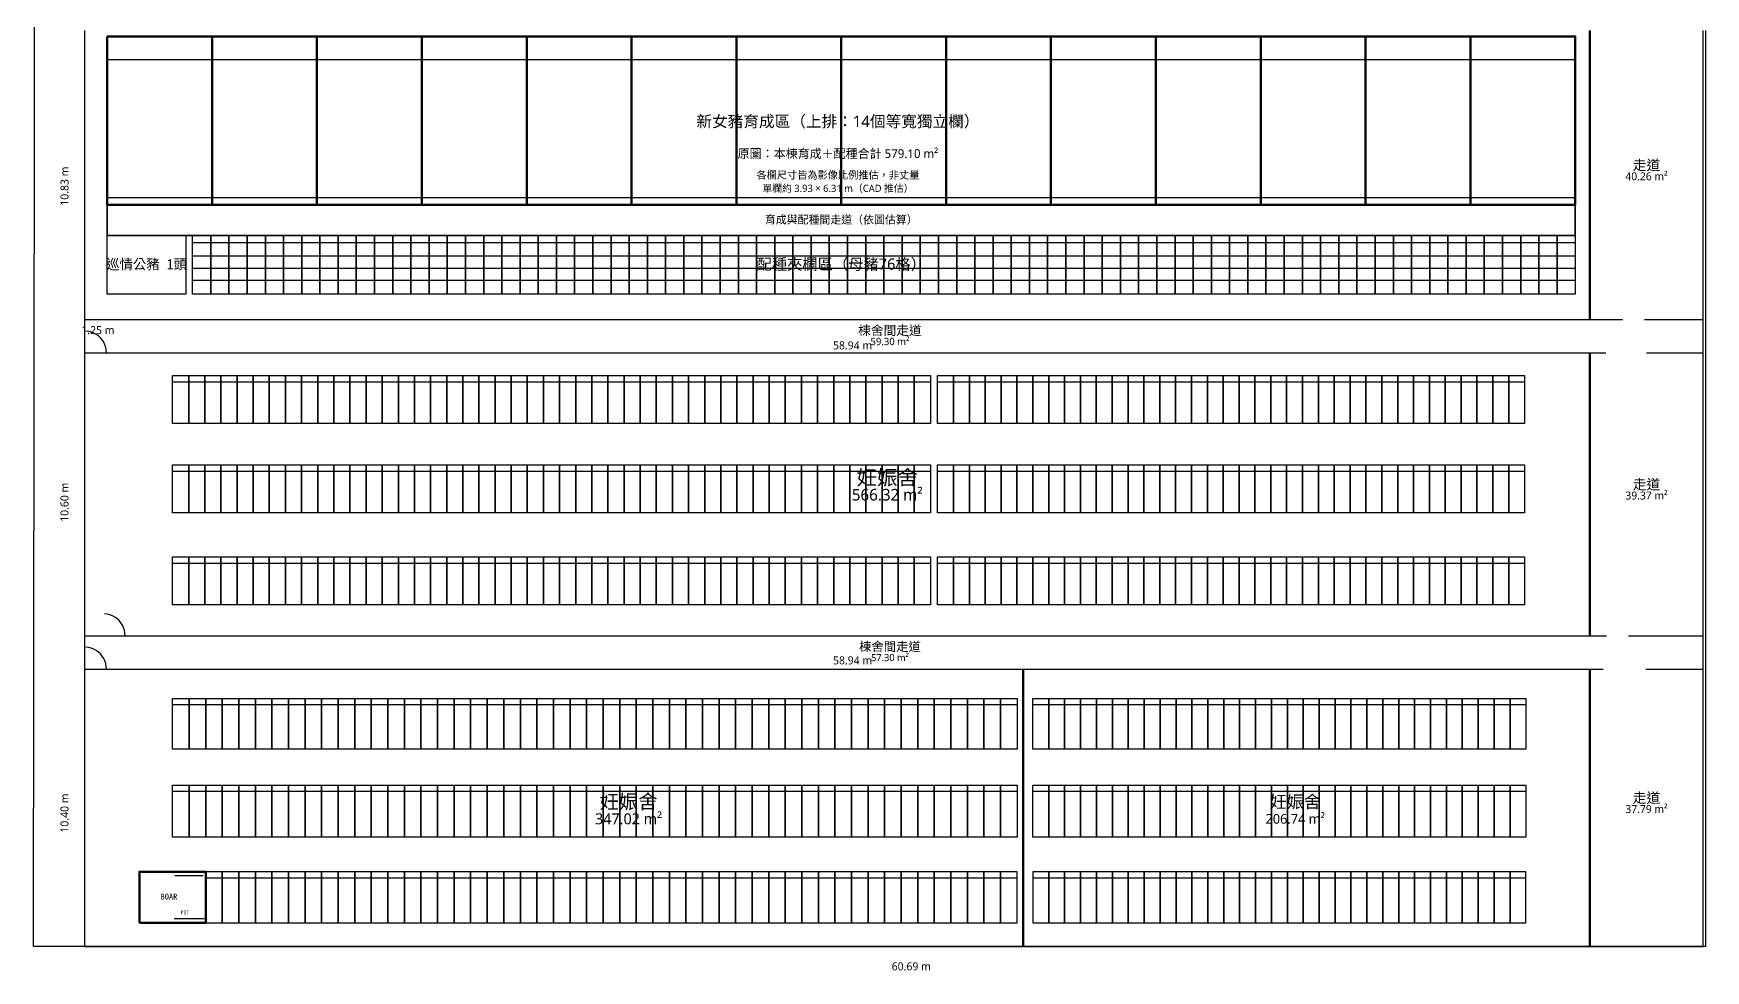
# Model space of a CAD drawing. Header units: metres. Extents: x -1.9 to 62.6, y -0.9 to 72.7.
# Drawn here: x -1.9 to 60.8, y -0.9 to 34.2 of the extents above; entities that cross this region are included whole.
import ezdxf

# ---------------------------------------------------------------- set-up
doc = ezdxf.new("R2010")
doc.units = ezdxf.units.M
for name, color, linetype, true_color in [('00_基地與外框', 7, 'Continuous', 0xb8c8d5), ('01_牆線_外牆', 7, 'Continuous', 0xffcd80), ('02_牆線_隔間', 7, 'Continuous', 0xd1dae2), ('03_門與開啟弧', 7, 'Continuous', 0x5bd9bd), ('04_走道界線', 7, 'Continuous', 0x6b8a9f), ('07_欄位_後備女豬', 7, 'Continuous', 0xf6c06d), ('08_欄位_配種', 7, 'Continuous', 0x91d5a7), ('09_欄位_妊娠', 7, 'Continuous', 0x89b7f1), ('11_家具_附屬設備', 7, 'Continuous', 0x93a5b5), ('20A_文字_棟舍名稱', 7, 'Continuous', 0xf3f7fa), ('21_文字_原圖面積', 7, 'Continuous', 0x9dd7fe), ('22_文字_原圖尺寸', 7, 'Continuous', 0xffc978), ('23_文字_註解與推定', 7, 'Continuous', 0xf0a6a6), ('26_文字_CAD推估尺寸', 7, 'Continuous', 0xffad78)]:
    doc.layers.add(name, color=color, linetype=linetype, true_color=true_color)
for name, color, linetype in [('08A_配種區左側巡情公豬欄', 30, 'Continuous'), ('20B_文字_區域名稱', 7, 'Continuous'), ('52_配種欄_內部橫條', 8, 'Continuous'), ('53_育成欄_下側橫條', 2, 'Continuous'), ('V108_BOAR_PEN', 2, 'Continuous'), ('V108_CONCRETE_SLAB', 3, 'Continuous'), ('V108_WASTEWATER_PIT', 4, 'Continuous'), ('V52_門扇開啟弧_真圓弧', 4, 'Continuous')]:
    doc.layers.add(name, color=color, linetype=linetype)
doc.styles.add('CHINESE', font='msjh.ttc')

msp = doc.modelspace()

# ---------------------------------------------------------------- linework, layer by layer
at = {"layer": '00_基地與外框'}
msp.add_lwpolyline([(60.786, 34.334), (60.786, 0), (-1.918, 0), (-1.822, 72.685)], dxfattribs=at)
at = {"layer": '01_牆線_外牆'}
for points in [[(0, 34.334), (0, 0)], [(60.693, 0), (60.693, 34.334)], [(0, 23.5), (57.673, 23.5)], [(58.493, 23.5), (60.693, 23.5)], [(0.82, 22.25), (57.05, 22.25)], [(58.573, 22.25), (60.693, 22.25)], [(0, 11.65), (0.7, 11.65)], [(1.52, 11.65), (57.073, 11.65)], [(57.893, 11.65), (60.693, 11.65)], [(0.82, 10.4), (56.95, 10.4)], [(58.543, 10.4), (60.693, 10.4)], [(0, 0), (60.693, 0)]]:
    msp.add_lwpolyline(points, dxfattribs=at)
at = {"layer": '02_牆線_隔間', "lineweight": 53}
for p, q in [((56.45, 23.5), (56.45, 34.334)), ((56.45, 11.65), (56.45, 22.25)), ((56.45, 0), (56.45, 10.4))]:
    msp.add_line(p, q, dxfattribs=at)
at = {"layer": '02_牆線_隔間', "lineweight": 80}
msp.add_line((35.2, 0), (35.2, 10.4), dxfattribs=at)
at = {"layer": '03_門與開啟弧'}
for points in [[(0, 22.25), (0.82, 22.25)], [(0.7, 11.65), (1.52, 11.65)], [(0, 10.4), (0.82, 10.4)]]:
    msp.add_lwpolyline(points, dxfattribs=at)
at = {"layer": '04_走道界線', "lineweight": 35}
msp.add_lwpolyline([(0.85, 27.8), (55.9, 27.8), (55.9, 26.65), (0.85, 26.65)], close=True, dxfattribs=at)
at = {"layer": '07_欄位_後備女豬', "lineweight": 25}
msp.add_line((0.85, 33.244), (55.9, 33.244), dxfattribs=at)
at = {"layer": '07_欄位_後備女豬', "lineweight": 50}
for points in [[(0.85, 34.114), (4.782, 34.114), (4.782, 27.8), (0.85, 27.8)], [(4.782, 34.114), (8.714, 34.114), (8.714, 27.8), (4.782, 27.8)], [(8.714, 34.114), (12.646, 34.114), (12.646, 27.8), (8.714, 27.8)], [(12.646, 34.114), (16.579, 34.114), (16.579, 27.8), (12.646, 27.8)], [(16.579, 34.114), (20.511, 34.114), (20.511, 27.8), (16.579, 27.8)], [(20.511, 34.114), (24.443, 34.114), (24.443, 27.8), (20.511, 27.8)], [(24.443, 34.114), (28.375, 34.114), (28.375, 27.8), (24.443, 27.8)], [(28.375, 34.114), (32.307, 34.114), (32.307, 27.8), (28.375, 27.8)], [(32.307, 34.114), (36.239, 34.114), (36.239, 27.8), (32.307, 27.8)], [(36.239, 34.114), (40.171, 34.114), (40.171, 27.8), (36.239, 27.8)], [(40.171, 34.114), (44.104, 34.114), (44.104, 27.8), (40.171, 27.8)], [(44.104, 34.114), (48.036, 34.114), (48.036, 27.8), (44.104, 27.8)], [(48.036, 34.114), (51.968, 34.114), (51.968, 27.8), (48.036, 27.8)], [(51.968, 34.114), (55.9, 34.114), (55.9, 27.8), (51.968, 27.8)]]:
    msp.add_lwpolyline(points, close=True, dxfattribs=at)
at = {"layer": '08_欄位_配種'}
msp.add_line((4.05, 26.386), (55.9, 26.386), dxfattribs=at)
for points in [[(4.05, 26.65), (4.732, 26.65), (4.732, 24.45), (4.05, 24.45)], [(4.732, 26.65), (5.414, 26.65), (5.414, 24.45), (4.732, 24.45)], [(5.414, 26.65), (6.097, 26.65), (6.097, 24.45), (5.414, 24.45)], [(6.097, 26.65), (6.779, 26.65), (6.779, 24.45), (6.097, 24.45)], [(6.779, 26.65), (7.461, 26.65), (7.461, 24.45), (6.779, 24.45)], [(7.461, 26.65), (8.143, 26.65), (8.143, 24.45), (7.461, 24.45)], [(8.143, 26.65), (8.826, 26.65), (8.826, 24.45), (8.143, 24.45)], [(8.826, 26.65), (9.508, 26.65), (9.508, 24.45), (8.826, 24.45)], [(9.508, 26.65), (10.19, 26.65), (10.19, 24.45), (9.508, 24.45)], [(10.19, 26.65), (10.872, 26.65), (10.872, 24.45), (10.19, 24.45)], [(10.872, 26.65), (11.555, 26.65), (11.555, 24.45), (10.872, 24.45)], [(11.555, 26.65), (12.237, 26.65), (12.237, 24.45), (11.555, 24.45)], [(12.237, 26.65), (12.919, 26.65), (12.919, 24.45), (12.237, 24.45)], [(12.919, 26.65), (13.601, 26.65), (13.601, 24.45), (12.919, 24.45)], [(13.601, 26.65), (14.284, 26.65), (14.284, 24.45), (13.601, 24.45)], [(14.284, 26.65), (14.966, 26.65), (14.966, 24.45), (14.284, 24.45)], [(14.966, 26.65), (15.648, 26.65), (15.648, 24.45), (14.966, 24.45)], [(15.648, 26.65), (16.33, 26.65), (16.33, 24.45), (15.648, 24.45)], [(16.33, 26.65), (17.012, 26.65), (17.012, 24.45), (16.33, 24.45)], [(17.012, 26.65), (17.695, 26.65), (17.695, 24.45), (17.012, 24.45)], [(17.695, 26.65), (18.377, 26.65), (18.377, 24.45), (17.695, 24.45)], [(18.377, 26.65), (19.059, 26.65), (19.059, 24.45), (18.377, 24.45)], [(19.059, 26.65), (19.741, 26.65), (19.741, 24.45), (19.059, 24.45)], [(19.741, 26.65), (20.424, 26.65), (20.424, 24.45), (19.741, 24.45)], [(20.424, 26.65), (21.106, 26.65), (21.106, 24.45), (20.424, 24.45)], [(21.106, 26.65), (21.788, 26.65), (21.788, 24.45), (21.106, 24.45)], [(21.788, 26.65), (22.47, 26.65), (22.47, 24.45), (21.788, 24.45)], [(22.47, 26.65), (23.153, 26.65), (23.153, 24.45), (22.47, 24.45)], [(23.153, 26.65), (23.835, 26.65), (23.835, 24.45), (23.153, 24.45)], [(23.835, 26.65), (24.517, 26.65), (24.517, 24.45), (23.835, 24.45)], [(24.517, 26.65), (25.199, 26.65), (25.199, 24.45), (24.517, 24.45)], [(25.199, 26.65), (25.882, 26.65), (25.882, 24.45), (25.199, 24.45)], [(25.882, 26.65), (26.564, 26.65), (26.564, 24.45), (25.882, 24.45)], [(26.564, 26.65), (27.246, 26.65), (27.246, 24.45), (26.564, 24.45)], [(27.246, 26.65), (27.928, 26.65), (27.928, 24.45), (27.246, 24.45)], [(27.928, 26.65), (28.611, 26.65), (28.611, 24.45), (27.928, 24.45)], [(28.611, 26.65), (29.293, 26.65), (29.293, 24.45), (28.611, 24.45)], [(29.293, 26.65), (29.975, 26.65), (29.975, 24.45), (29.293, 24.45)], [(29.975, 26.65), (30.657, 26.65), (30.657, 24.45), (29.975, 24.45)], [(30.657, 26.65), (31.339, 26.65), (31.339, 24.45), (30.657, 24.45)], [(31.339, 26.65), (32.022, 26.65), (32.022, 24.45), (31.339, 24.45)], [(32.022, 26.65), (32.704, 26.65), (32.704, 24.45), (32.022, 24.45)], [(32.704, 26.65), (33.386, 26.65), (33.386, 24.45), (32.704, 24.45)], [(33.386, 26.65), (34.068, 26.65), (34.068, 24.45), (33.386, 24.45)], [(34.068, 26.65), (34.751, 26.65), (34.751, 24.45), (34.068, 24.45)], [(34.751, 26.65), (35.433, 26.65), (35.433, 24.45), (34.751, 24.45)], [(35.433, 26.65), (36.115, 26.65), (36.115, 24.45), (35.433, 24.45)], [(36.115, 26.65), (36.797, 26.65), (36.797, 24.45), (36.115, 24.45)], [(36.797, 26.65), (37.48, 26.65), (37.48, 24.45), (36.797, 24.45)], [(37.48, 26.65), (38.162, 26.65), (38.162, 24.45), (37.48, 24.45)], [(38.162, 26.65), (38.844, 26.65), (38.844, 24.45), (38.162, 24.45)], [(38.844, 26.65), (39.526, 26.65), (39.526, 24.45), (38.844, 24.45)], [(39.526, 26.65), (40.209, 26.65), (40.209, 24.45), (39.526, 24.45)], [(40.209, 26.65), (40.891, 26.65), (40.891, 24.45), (40.209, 24.45)], [(40.891, 26.65), (41.573, 26.65), (41.573, 24.45), (40.891, 24.45)], [(41.573, 26.65), (42.255, 26.65), (42.255, 24.45), (41.573, 24.45)], [(42.255, 26.65), (42.938, 26.65), (42.938, 24.45), (42.255, 24.45)], [(42.938, 26.65), (43.62, 26.65), (43.62, 24.45), (42.938, 24.45)], [(43.62, 26.65), (44.302, 26.65), (44.302, 24.45), (43.62, 24.45)], [(44.302, 26.65), (44.984, 26.65), (44.984, 24.45), (44.302, 24.45)], [(44.984, 26.65), (45.666, 26.65), (45.666, 24.45), (44.984, 24.45)], [(45.666, 26.65), (46.349, 26.65), (46.349, 24.45), (45.666, 24.45)], [(46.349, 26.65), (47.031, 26.65), (47.031, 24.45), (46.349, 24.45)], [(47.031, 26.65), (47.713, 26.65), (47.713, 24.45), (47.031, 24.45)], [(47.713, 26.65), (48.395, 26.65), (48.395, 24.45), (47.713, 24.45)], [(48.395, 26.65), (49.078, 26.65), (49.078, 24.45), (48.395, 24.45)], [(49.078, 26.65), (49.76, 26.65), (49.76, 24.45), (49.078, 24.45)], [(49.76, 26.65), (50.442, 26.65), (50.442, 24.45), (49.76, 24.45)], [(50.442, 26.65), (51.124, 26.65), (51.124, 24.45), (50.442, 24.45)], [(51.124, 26.65), (51.807, 26.65), (51.807, 24.45), (51.124, 24.45)], [(51.807, 26.65), (52.489, 26.65), (52.489, 24.45), (51.807, 24.45)], [(52.489, 26.65), (53.171, 26.65), (53.171, 24.45), (52.489, 24.45)], [(53.171, 26.65), (53.853, 26.65), (53.853, 24.45), (53.171, 24.45)], [(53.853, 26.65), (54.536, 26.65), (54.536, 24.45), (53.853, 24.45)], [(54.536, 26.65), (55.218, 26.65), (55.218, 24.45), (54.536, 24.45)], [(55.218, 26.65), (55.9, 26.65), (55.9, 24.45), (55.218, 24.45)]]:
    msp.add_lwpolyline(points, close=True, dxfattribs=at)
at = {"layer": '08A_配種區左側巡情公豬欄'}
msp.add_lwpolyline([(0.85, 26.65), (3.8, 26.65), (3.8, 24.45), (0.85, 24.45)], close=True, dxfattribs=at)
at = {"layer": '09_欄位_妊娠'}
for p, q in [((3.3, 21.17), (31.72, 21.17)), ((31.99, 21.17), (54, 21.17)), ((3.3, 17.82), (31.72, 17.82)), ((31.99, 17.82), (54, 17.82)), ((3.3, 14.37), (31.72, 14.37)), ((31.99, 14.37), (54, 14.37)), ((3.3, 9.07), (34.97, 9.07)), ((35.56, 9.07), (54.05, 9.07)), ((3.3, 5.82), (34.97, 5.82)), ((35.56, 5.82), (54.05, 5.82)), ((4.542, 2.57), (34.97, 2.57)), ((35.56, 2.57), (54.05, 2.57))]:
    msp.add_line(p, q, dxfattribs=at)
for points in [[(3.3, 21.4), (3.905, 21.4), (3.905, 19.6), (3.3, 19.6)], [(3.905, 21.4), (4.509, 21.4), (4.509, 19.6), (3.905, 19.6)], [(4.509, 21.4), (5.114, 21.4), (5.114, 19.6), (4.509, 19.6)], [(5.114, 21.4), (5.719, 21.4), (5.719, 19.6), (5.114, 19.6)], [(5.719, 21.4), (6.323, 21.4), (6.323, 19.6), (5.719, 19.6)], [(6.323, 21.4), (6.928, 21.4), (6.928, 19.6), (6.323, 19.6)], [(6.928, 21.4), (7.533, 21.4), (7.533, 19.6), (6.928, 19.6)], [(7.533, 21.4), (8.137, 21.4), (8.137, 19.6), (7.533, 19.6)], [(8.137, 21.4), (8.742, 21.4), (8.742, 19.6), (8.137, 19.6)], [(8.742, 21.4), (9.347, 21.4), (9.347, 19.6), (8.742, 19.6)], [(9.347, 21.4), (9.951, 21.4), (9.951, 19.6), (9.347, 19.6)], [(9.951, 21.4), (10.556, 21.4), (10.556, 19.6), (9.951, 19.6)], [(10.556, 21.4), (11.161, 21.4), (11.161, 19.6), (10.556, 19.6)], [(11.161, 21.4), (11.766, 21.4), (11.766, 19.6), (11.161, 19.6)], [(11.766, 21.4), (12.37, 21.4), (12.37, 19.6), (11.766, 19.6)], [(12.37, 21.4), (12.975, 21.4), (12.975, 19.6), (12.37, 19.6)], [(12.975, 21.4), (13.58, 21.4), (13.58, 19.6), (12.975, 19.6)], [(13.58, 21.4), (14.184, 21.4), (14.184, 19.6), (13.58, 19.6)], [(14.184, 21.4), (14.789, 21.4), (14.789, 19.6), (14.184, 19.6)], [(14.789, 21.4), (15.394, 21.4), (15.394, 19.6), (14.789, 19.6)], [(15.394, 21.4), (15.998, 21.4), (15.998, 19.6), (15.394, 19.6)], [(15.998, 21.4), (16.603, 21.4), (16.603, 19.6), (15.998, 19.6)], [(16.603, 21.4), (17.208, 21.4), (17.208, 19.6), (16.603, 19.6)], [(17.208, 21.4), (17.812, 21.4), (17.812, 19.6), (17.208, 19.6)], [(17.812, 21.4), (18.417, 21.4), (18.417, 19.6), (17.812, 19.6)], [(18.417, 21.4), (19.022, 21.4), (19.022, 19.6), (18.417, 19.6)], [(19.022, 21.4), (19.626, 21.4), (19.626, 19.6), (19.022, 19.6)], [(19.626, 21.4), (20.231, 21.4), (20.231, 19.6), (19.626, 19.6)], [(20.231, 21.4), (20.836, 21.4), (20.836, 19.6), (20.231, 19.6)], [(20.836, 21.4), (21.44, 21.4), (21.44, 19.6), (20.836, 19.6)], [(21.44, 21.4), (22.045, 21.4), (22.045, 19.6), (21.44, 19.6)], [(22.045, 21.4), (22.65, 21.4), (22.65, 19.6), (22.045, 19.6)], [(22.65, 21.4), (23.254, 21.4), (23.254, 19.6), (22.65, 19.6)], [(23.254, 21.4), (23.859, 21.4), (23.859, 19.6), (23.254, 19.6)], [(23.859, 21.4), (24.464, 21.4), (24.464, 19.6), (23.859, 19.6)], [(24.464, 21.4), (25.069, 21.4), (25.069, 19.6), (24.464, 19.6)], [(25.069, 21.4), (25.673, 21.4), (25.673, 19.6), (25.069, 19.6)], [(25.673, 21.4), (26.278, 21.4), (26.278, 19.6), (25.673, 19.6)], [(26.278, 21.4), (26.883, 21.4), (26.883, 19.6), (26.278, 19.6)], [(26.883, 21.4), (27.487, 21.4), (27.487, 19.6), (26.883, 19.6)], [(27.487, 21.4), (28.092, 21.4), (28.092, 19.6), (27.487, 19.6)], [(28.092, 21.4), (28.697, 21.4), (28.697, 19.6), (28.092, 19.6)], [(28.697, 21.4), (29.301, 21.4), (29.301, 19.6), (28.697, 19.6)], [(29.301, 21.4), (29.906, 21.4), (29.906, 19.6), (29.301, 19.6)], [(29.906, 21.4), (30.511, 21.4), (30.511, 19.6), (29.906, 19.6)], [(30.511, 21.4), (31.115, 21.4), (31.115, 19.6), (30.511, 19.6)], [(31.115, 21.4), (31.72, 21.4), (31.72, 19.6), (31.115, 19.6)], [(31.99, 21.4), (32.585, 21.4), (32.585, 19.6), (31.99, 19.6)], [(32.585, 21.4), (33.18, 21.4), (33.18, 19.6), (32.585, 19.6)], [(33.18, 21.4), (33.775, 21.4), (33.775, 19.6), (33.18, 19.6)], [(33.775, 21.4), (34.369, 21.4), (34.369, 19.6), (33.775, 19.6)], [(34.369, 21.4), (34.964, 21.4), (34.964, 19.6), (34.369, 19.6)], [(34.964, 21.4), (35.559, 21.4), (35.559, 19.6), (34.964, 19.6)], [(35.559, 21.4), (36.154, 21.4), (36.154, 19.6), (35.559, 19.6)], [(36.154, 21.4), (36.749, 21.4), (36.749, 19.6), (36.154, 19.6)], [(36.749, 21.4), (37.344, 21.4), (37.344, 19.6), (36.749, 19.6)], [(37.344, 21.4), (37.939, 21.4), (37.939, 19.6), (37.344, 19.6)], [(37.939, 21.4), (38.534, 21.4), (38.534, 19.6), (37.939, 19.6)], [(38.534, 21.4), (39.128, 21.4), (39.128, 19.6), (38.534, 19.6)], [(39.128, 21.4), (39.723, 21.4), (39.723, 19.6), (39.128, 19.6)], [(39.723, 21.4), (40.318, 21.4), (40.318, 19.6), (39.723, 19.6)], [(40.318, 21.4), (40.913, 21.4), (40.913, 19.6), (40.318, 19.6)], [(40.913, 21.4), (41.508, 21.4), (41.508, 19.6), (40.913, 19.6)], [(41.508, 21.4), (42.103, 21.4), (42.103, 19.6), (41.508, 19.6)], [(42.103, 21.4), (42.698, 21.4), (42.698, 19.6), (42.103, 19.6)], [(42.698, 21.4), (43.292, 21.4), (43.292, 19.6), (42.698, 19.6)], [(43.292, 21.4), (43.887, 21.4), (43.887, 19.6), (43.292, 19.6)], [(43.887, 21.4), (44.482, 21.4), (44.482, 19.6), (43.887, 19.6)], [(44.482, 21.4), (45.077, 21.4), (45.077, 19.6), (44.482, 19.6)], [(45.077, 21.4), (45.672, 21.4), (45.672, 19.6), (45.077, 19.6)], [(45.672, 21.4), (46.267, 21.4), (46.267, 19.6), (45.672, 19.6)], [(46.267, 21.4), (46.862, 21.4), (46.862, 19.6), (46.267, 19.6)], [(46.862, 21.4), (47.456, 21.4), (47.456, 19.6), (46.862, 19.6)], [(47.456, 21.4), (48.051, 21.4), (48.051, 19.6), (47.456, 19.6)], [(48.051, 21.4), (48.646, 21.4), (48.646, 19.6), (48.051, 19.6)], [(48.646, 21.4), (49.241, 21.4), (49.241, 19.6), (48.646, 19.6)], [(49.241, 21.4), (49.836, 21.4), (49.836, 19.6), (49.241, 19.6)], [(49.836, 21.4), (50.431, 21.4), (50.431, 19.6), (49.836, 19.6)], [(50.431, 21.4), (51.026, 21.4), (51.026, 19.6), (50.431, 19.6)], [(51.026, 21.4), (51.621, 21.4), (51.621, 19.6), (51.026, 19.6)], [(51.621, 21.4), (52.215, 21.4), (52.215, 19.6), (51.621, 19.6)], [(52.215, 21.4), (52.81, 21.4), (52.81, 19.6), (52.215, 19.6)], [(52.81, 21.4), (53.405, 21.4), (53.405, 19.6), (52.81, 19.6)], [(53.405, 21.4), (54, 21.4), (54, 19.6), (53.405, 19.6)], [(3.3, 18.05), (3.905, 18.05), (3.905, 16.25), (3.3, 16.25)], [(3.905, 18.05), (4.509, 18.05), (4.509, 16.25), (3.905, 16.25)], [(4.509, 18.05), (5.114, 18.05), (5.114, 16.25), (4.509, 16.25)], [(5.114, 18.05), (5.719, 18.05), (5.719, 16.25), (5.114, 16.25)], [(5.719, 18.05), (6.323, 18.05), (6.323, 16.25), (5.719, 16.25)], [(6.323, 18.05), (6.928, 18.05), (6.928, 16.25), (6.323, 16.25)], [(6.928, 18.05), (7.533, 18.05), (7.533, 16.25), (6.928, 16.25)], [(7.533, 18.05), (8.137, 18.05), (8.137, 16.25), (7.533, 16.25)], [(8.137, 18.05), (8.742, 18.05), (8.742, 16.25), (8.137, 16.25)], [(8.742, 18.05), (9.347, 18.05), (9.347, 16.25), (8.742, 16.25)], [(9.347, 18.05), (9.951, 18.05), (9.951, 16.25), (9.347, 16.25)], [(9.951, 18.05), (10.556, 18.05), (10.556, 16.25), (9.951, 16.25)], [(10.556, 18.05), (11.161, 18.05), (11.161, 16.25), (10.556, 16.25)], [(11.161, 18.05), (11.766, 18.05), (11.766, 16.25), (11.161, 16.25)], [(11.766, 18.05), (12.37, 18.05), (12.37, 16.25), (11.766, 16.25)], [(12.37, 18.05), (12.975, 18.05), (12.975, 16.25), (12.37, 16.25)], [(12.975, 18.05), (13.58, 18.05), (13.58, 16.25), (12.975, 16.25)], [(13.58, 18.05), (14.184, 18.05), (14.184, 16.25), (13.58, 16.25)], [(14.184, 18.05), (14.789, 18.05), (14.789, 16.25), (14.184, 16.25)], [(14.789, 18.05), (15.394, 18.05), (15.394, 16.25), (14.789, 16.25)], [(15.394, 18.05), (15.998, 18.05), (15.998, 16.25), (15.394, 16.25)], [(15.998, 18.05), (16.603, 18.05), (16.603, 16.25), (15.998, 16.25)], [(16.603, 18.05), (17.208, 18.05), (17.208, 16.25), (16.603, 16.25)], [(17.208, 18.05), (17.812, 18.05), (17.812, 16.25), (17.208, 16.25)], [(17.812, 18.05), (18.417, 18.05), (18.417, 16.25), (17.812, 16.25)], [(18.417, 18.05), (19.022, 18.05), (19.022, 16.25), (18.417, 16.25)], [(19.022, 18.05), (19.626, 18.05), (19.626, 16.25), (19.022, 16.25)], [(19.626, 18.05), (20.231, 18.05), (20.231, 16.25), (19.626, 16.25)], [(20.231, 18.05), (20.836, 18.05), (20.836, 16.25), (20.231, 16.25)], [(20.836, 18.05), (21.44, 18.05), (21.44, 16.25), (20.836, 16.25)], [(21.44, 18.05), (22.045, 18.05), (22.045, 16.25), (21.44, 16.25)], [(22.045, 18.05), (22.65, 18.05), (22.65, 16.25), (22.045, 16.25)], [(22.65, 18.05), (23.254, 18.05), (23.254, 16.25), (22.65, 16.25)], [(23.254, 18.05), (23.859, 18.05), (23.859, 16.25), (23.254, 16.25)], [(23.859, 18.05), (24.464, 18.05), (24.464, 16.25), (23.859, 16.25)], [(24.464, 18.05), (25.069, 18.05), (25.069, 16.25), (24.464, 16.25)], [(25.069, 18.05), (25.673, 18.05), (25.673, 16.25), (25.069, 16.25)], [(25.673, 18.05), (26.278, 18.05), (26.278, 16.25), (25.673, 16.25)], [(26.278, 18.05), (26.883, 18.05), (26.883, 16.25), (26.278, 16.25)], [(26.883, 18.05), (27.487, 18.05), (27.487, 16.25), (26.883, 16.25)], [(27.487, 18.05), (28.092, 18.05), (28.092, 16.25), (27.487, 16.25)], [(28.092, 18.05), (28.697, 18.05), (28.697, 16.25), (28.092, 16.25)], [(28.697, 18.05), (29.301, 18.05), (29.301, 16.25), (28.697, 16.25)], [(29.301, 18.05), (29.906, 18.05), (29.906, 16.25), (29.301, 16.25)], [(29.906, 18.05), (30.511, 18.05), (30.511, 16.25), (29.906, 16.25)], [(30.511, 18.05), (31.115, 18.05), (31.115, 16.25), (30.511, 16.25)], [(31.115, 18.05), (31.72, 18.05), (31.72, 16.25), (31.115, 16.25)], [(31.99, 18.05), (32.585, 18.05), (32.585, 16.25), (31.99, 16.25)], [(32.585, 18.05), (33.18, 18.05), (33.18, 16.25), (32.585, 16.25)], [(33.18, 18.05), (33.775, 18.05), (33.775, 16.25), (33.18, 16.25)], [(33.775, 18.05), (34.369, 18.05), (34.369, 16.25), (33.775, 16.25)], [(34.369, 18.05), (34.964, 18.05), (34.964, 16.25), (34.369, 16.25)], [(34.964, 18.05), (35.559, 18.05), (35.559, 16.25), (34.964, 16.25)], [(35.559, 18.05), (36.154, 18.05), (36.154, 16.25), (35.559, 16.25)], [(36.154, 18.05), (36.749, 18.05), (36.749, 16.25), (36.154, 16.25)], [(36.749, 18.05), (37.344, 18.05), (37.344, 16.25), (36.749, 16.25)], [(37.344, 18.05), (37.939, 18.05), (37.939, 16.25), (37.344, 16.25)], [(37.939, 18.05), (38.534, 18.05), (38.534, 16.25), (37.939, 16.25)], [(38.534, 18.05), (39.128, 18.05), (39.128, 16.25), (38.534, 16.25)], [(39.128, 18.05), (39.723, 18.05), (39.723, 16.25), (39.128, 16.25)], [(39.723, 18.05), (40.318, 18.05), (40.318, 16.25), (39.723, 16.25)], [(40.318, 18.05), (40.913, 18.05), (40.913, 16.25), (40.318, 16.25)], [(40.913, 18.05), (41.508, 18.05), (41.508, 16.25), (40.913, 16.25)], [(41.508, 18.05), (42.103, 18.05), (42.103, 16.25), (41.508, 16.25)], [(42.103, 18.05), (42.698, 18.05), (42.698, 16.25), (42.103, 16.25)], [(42.698, 18.05), (43.292, 18.05), (43.292, 16.25), (42.698, 16.25)], [(43.292, 18.05), (43.887, 18.05), (43.887, 16.25), (43.292, 16.25)], [(43.887, 18.05), (44.482, 18.05), (44.482, 16.25), (43.887, 16.25)], [(44.482, 18.05), (45.077, 18.05), (45.077, 16.25), (44.482, 16.25)], [(45.077, 18.05), (45.672, 18.05), (45.672, 16.25), (45.077, 16.25)], [(45.672, 18.05), (46.267, 18.05), (46.267, 16.25), (45.672, 16.25)], [(46.267, 18.05), (46.862, 18.05), (46.862, 16.25), (46.267, 16.25)], [(46.862, 18.05), (47.456, 18.05), (47.456, 16.25), (46.862, 16.25)], [(47.456, 18.05), (48.051, 18.05), (48.051, 16.25), (47.456, 16.25)], [(48.051, 18.05), (48.646, 18.05), (48.646, 16.25), (48.051, 16.25)], [(48.646, 18.05), (49.241, 18.05), (49.241, 16.25), (48.646, 16.25)], [(49.241, 18.05), (49.836, 18.05), (49.836, 16.25), (49.241, 16.25)], [(49.836, 18.05), (50.431, 18.05), (50.431, 16.25), (49.836, 16.25)], [(50.431, 18.05), (51.026, 18.05), (51.026, 16.25), (50.431, 16.25)], [(51.026, 18.05), (51.621, 18.05), (51.621, 16.25), (51.026, 16.25)], [(51.621, 18.05), (52.215, 18.05), (52.215, 16.25), (51.621, 16.25)], [(52.215, 18.05), (52.81, 18.05), (52.81, 16.25), (52.215, 16.25)], [(52.81, 18.05), (53.405, 18.05), (53.405, 16.25), (52.81, 16.25)], [(53.405, 18.05), (54, 18.05), (54, 16.25), (53.405, 16.25)], [(3.3, 14.6), (3.905, 14.6), (3.905, 12.8), (3.3, 12.8)], [(3.905, 14.6), (4.509, 14.6), (4.509, 12.8), (3.905, 12.8)], [(4.509, 14.6), (5.114, 14.6), (5.114, 12.8), (4.509, 12.8)], [(5.114, 14.6), (5.719, 14.6), (5.719, 12.8), (5.114, 12.8)], [(5.719, 14.6), (6.323, 14.6), (6.323, 12.8), (5.719, 12.8)], [(6.323, 14.6), (6.928, 14.6), (6.928, 12.8), (6.323, 12.8)], [(6.928, 14.6), (7.533, 14.6), (7.533, 12.8), (6.928, 12.8)], [(7.533, 14.6), (8.137, 14.6), (8.137, 12.8), (7.533, 12.8)], [(8.137, 14.6), (8.742, 14.6), (8.742, 12.8), (8.137, 12.8)], [(8.742, 14.6), (9.347, 14.6), (9.347, 12.8), (8.742, 12.8)], [(9.347, 14.6), (9.951, 14.6), (9.951, 12.8), (9.347, 12.8)], [(9.951, 14.6), (10.556, 14.6), (10.556, 12.8), (9.951, 12.8)], [(10.556, 14.6), (11.161, 14.6), (11.161, 12.8), (10.556, 12.8)], [(11.161, 14.6), (11.766, 14.6), (11.766, 12.8), (11.161, 12.8)], [(11.766, 14.6), (12.37, 14.6), (12.37, 12.8), (11.766, 12.8)], [(12.37, 14.6), (12.975, 14.6), (12.975, 12.8), (12.37, 12.8)], [(12.975, 14.6), (13.58, 14.6), (13.58, 12.8), (12.975, 12.8)], [(13.58, 14.6), (14.184, 14.6), (14.184, 12.8), (13.58, 12.8)], [(14.184, 14.6), (14.789, 14.6), (14.789, 12.8), (14.184, 12.8)], [(14.789, 14.6), (15.394, 14.6), (15.394, 12.8), (14.789, 12.8)], [(15.394, 14.6), (15.998, 14.6), (15.998, 12.8), (15.394, 12.8)], [(15.998, 14.6), (16.603, 14.6), (16.603, 12.8), (15.998, 12.8)], [(16.603, 14.6), (17.208, 14.6), (17.208, 12.8), (16.603, 12.8)], [(17.208, 14.6), (17.812, 14.6), (17.812, 12.8), (17.208, 12.8)], [(17.812, 14.6), (18.417, 14.6), (18.417, 12.8), (17.812, 12.8)], [(18.417, 14.6), (19.022, 14.6), (19.022, 12.8), (18.417, 12.8)], [(19.022, 14.6), (19.626, 14.6), (19.626, 12.8), (19.022, 12.8)], [(19.626, 14.6), (20.231, 14.6), (20.231, 12.8), (19.626, 12.8)], [(20.231, 14.6), (20.836, 14.6), (20.836, 12.8), (20.231, 12.8)], [(20.836, 14.6), (21.44, 14.6), (21.44, 12.8), (20.836, 12.8)], [(21.44, 14.6), (22.045, 14.6), (22.045, 12.8), (21.44, 12.8)], [(22.045, 14.6), (22.65, 14.6), (22.65, 12.8), (22.045, 12.8)], [(22.65, 14.6), (23.254, 14.6), (23.254, 12.8), (22.65, 12.8)], [(23.254, 14.6), (23.859, 14.6), (23.859, 12.8), (23.254, 12.8)], [(23.859, 14.6), (24.464, 14.6), (24.464, 12.8), (23.859, 12.8)], [(24.464, 14.6), (25.069, 14.6), (25.069, 12.8), (24.464, 12.8)], [(25.069, 14.6), (25.673, 14.6), (25.673, 12.8), (25.069, 12.8)], [(25.673, 14.6), (26.278, 14.6), (26.278, 12.8), (25.673, 12.8)], [(26.278, 14.6), (26.883, 14.6), (26.883, 12.8), (26.278, 12.8)], [(26.883, 14.6), (27.487, 14.6), (27.487, 12.8), (26.883, 12.8)], [(27.487, 14.6), (28.092, 14.6), (28.092, 12.8), (27.487, 12.8)], [(28.092, 14.6), (28.697, 14.6), (28.697, 12.8), (28.092, 12.8)], [(28.697, 14.6), (29.301, 14.6), (29.301, 12.8), (28.697, 12.8)], [(29.301, 14.6), (29.906, 14.6), (29.906, 12.8), (29.301, 12.8)], [(29.906, 14.6), (30.511, 14.6), (30.511, 12.8), (29.906, 12.8)], [(30.511, 14.6), (31.115, 14.6), (31.115, 12.8), (30.511, 12.8)], [(31.115, 14.6), (31.72, 14.6), (31.72, 12.8), (31.115, 12.8)], [(31.99, 14.6), (32.585, 14.6), (32.585, 12.8), (31.99, 12.8)], [(32.585, 14.6), (33.18, 14.6), (33.18, 12.8), (32.585, 12.8)], [(33.18, 14.6), (33.775, 14.6), (33.775, 12.8), (33.18, 12.8)], [(33.775, 14.6), (34.369, 14.6), (34.369, 12.8), (33.775, 12.8)], [(34.369, 14.6), (34.964, 14.6), (34.964, 12.8), (34.369, 12.8)], [(34.964, 14.6), (35.559, 14.6), (35.559, 12.8), (34.964, 12.8)], [(35.559, 14.6), (36.154, 14.6), (36.154, 12.8), (35.559, 12.8)], [(36.154, 14.6), (36.749, 14.6), (36.749, 12.8), (36.154, 12.8)], [(36.749, 14.6), (37.344, 14.6), (37.344, 12.8), (36.749, 12.8)], [(37.344, 14.6), (37.939, 14.6), (37.939, 12.8), (37.344, 12.8)], [(37.939, 14.6), (38.534, 14.6), (38.534, 12.8), (37.939, 12.8)], [(38.534, 14.6), (39.128, 14.6), (39.128, 12.8), (38.534, 12.8)], [(39.128, 14.6), (39.723, 14.6), (39.723, 12.8), (39.128, 12.8)], [(39.723, 14.6), (40.318, 14.6), (40.318, 12.8), (39.723, 12.8)], [(40.318, 14.6), (40.913, 14.6), (40.913, 12.8), (40.318, 12.8)], [(40.913, 14.6), (41.508, 14.6), (41.508, 12.8), (40.913, 12.8)], [(41.508, 14.6), (42.103, 14.6), (42.103, 12.8), (41.508, 12.8)], [(42.103, 14.6), (42.698, 14.6), (42.698, 12.8), (42.103, 12.8)], [(42.698, 14.6), (43.292, 14.6), (43.292, 12.8), (42.698, 12.8)], [(43.292, 14.6), (43.887, 14.6), (43.887, 12.8), (43.292, 12.8)], [(43.887, 14.6), (44.482, 14.6), (44.482, 12.8), (43.887, 12.8)], [(44.482, 14.6), (45.077, 14.6), (45.077, 12.8), (44.482, 12.8)], [(45.077, 14.6), (45.672, 14.6), (45.672, 12.8), (45.077, 12.8)], [(45.672, 14.6), (46.267, 14.6), (46.267, 12.8), (45.672, 12.8)], [(46.267, 14.6), (46.862, 14.6), (46.862, 12.8), (46.267, 12.8)], [(46.862, 14.6), (47.456, 14.6), (47.456, 12.8), (46.862, 12.8)], [(47.456, 14.6), (48.051, 14.6), (48.051, 12.8), (47.456, 12.8)], [(48.051, 14.6), (48.646, 14.6), (48.646, 12.8), (48.051, 12.8)], [(48.646, 14.6), (49.241, 14.6), (49.241, 12.8), (48.646, 12.8)], [(49.241, 14.6), (49.836, 14.6), (49.836, 12.8), (49.241, 12.8)], [(49.836, 14.6), (50.431, 14.6), (50.431, 12.8), (49.836, 12.8)], [(50.431, 14.6), (51.026, 14.6), (51.026, 12.8), (50.431, 12.8)], [(51.026, 14.6), (51.621, 14.6), (51.621, 12.8), (51.026, 12.8)], [(51.621, 14.6), (52.215, 14.6), (52.215, 12.8), (51.621, 12.8)], [(52.215, 14.6), (52.81, 14.6), (52.81, 12.8), (52.215, 12.8)], [(52.81, 14.6), (53.405, 14.6), (53.405, 12.8), (52.81, 12.8)], [(53.405, 14.6), (54, 14.6), (54, 12.8), (53.405, 12.8)], [(3.3, 9.3), (3.921, 9.3), (3.921, 7.4), (3.3, 7.4)], [(3.921, 9.3), (4.542, 9.3), (4.542, 7.4), (3.921, 7.4)], [(4.542, 9.3), (5.163, 9.3), (5.163, 7.4), (4.542, 7.4)], [(5.163, 9.3), (5.784, 9.3), (5.784, 7.4), (5.163, 7.4)], [(5.784, 9.3), (6.405, 9.3), (6.405, 7.4), (5.784, 7.4)], [(6.405, 9.3), (7.026, 9.3), (7.026, 7.4), (6.405, 7.4)], [(7.026, 9.3), (7.647, 9.3), (7.647, 7.4), (7.026, 7.4)], [(7.647, 9.3), (8.268, 9.3), (8.268, 7.4), (7.647, 7.4)], [(8.268, 9.3), (8.889, 9.3), (8.889, 7.4), (8.268, 7.4)], [(8.889, 9.3), (9.51, 9.3), (9.51, 7.4), (8.889, 7.4)], [(9.51, 9.3), (10.131, 9.3), (10.131, 7.4), (9.51, 7.4)], [(10.131, 9.3), (10.752, 9.3), (10.752, 7.4), (10.131, 7.4)], [(10.752, 9.3), (11.373, 9.3), (11.373, 7.4), (10.752, 7.4)], [(11.373, 9.3), (11.994, 9.3), (11.994, 7.4), (11.373, 7.4)], [(11.994, 9.3), (12.615, 9.3), (12.615, 7.4), (11.994, 7.4)], [(12.615, 9.3), (13.236, 9.3), (13.236, 7.4), (12.615, 7.4)], [(13.236, 9.3), (13.857, 9.3), (13.857, 7.4), (13.236, 7.4)], [(13.857, 9.3), (14.478, 9.3), (14.478, 7.4), (13.857, 7.4)], [(14.478, 9.3), (15.099, 9.3), (15.099, 7.4), (14.478, 7.4)], [(15.099, 9.3), (15.72, 9.3), (15.72, 7.4), (15.099, 7.4)], [(15.72, 9.3), (16.341, 9.3), (16.341, 7.4), (15.72, 7.4)], [(16.341, 9.3), (16.962, 9.3), (16.962, 7.4), (16.341, 7.4)], [(16.962, 9.3), (17.583, 9.3), (17.583, 7.4), (16.962, 7.4)], [(17.583, 9.3), (18.204, 9.3), (18.204, 7.4), (17.583, 7.4)], [(18.204, 9.3), (18.825, 9.3), (18.825, 7.4), (18.204, 7.4)], [(18.825, 9.3), (19.445, 9.3), (19.445, 7.4), (18.825, 7.4)], [(19.445, 9.3), (20.066, 9.3), (20.066, 7.4), (19.445, 7.4)], [(20.066, 9.3), (20.687, 9.3), (20.687, 7.4), (20.066, 7.4)], [(20.687, 9.3), (21.308, 9.3), (21.308, 7.4), (20.687, 7.4)], [(21.308, 9.3), (21.929, 9.3), (21.929, 7.4), (21.308, 7.4)], [(21.929, 9.3), (22.55, 9.3), (22.55, 7.4), (21.929, 7.4)], [(22.55, 9.3), (23.171, 9.3), (23.171, 7.4), (22.55, 7.4)], [(23.171, 9.3), (23.792, 9.3), (23.792, 7.4), (23.171, 7.4)], [(23.792, 9.3), (24.413, 9.3), (24.413, 7.4), (23.792, 7.4)], [(24.413, 9.3), (25.034, 9.3), (25.034, 7.4), (24.413, 7.4)], [(25.034, 9.3), (25.655, 9.3), (25.655, 7.4), (25.034, 7.4)], [(25.655, 9.3), (26.276, 9.3), (26.276, 7.4), (25.655, 7.4)], [(26.276, 9.3), (26.897, 9.3), (26.897, 7.4), (26.276, 7.4)], [(26.897, 9.3), (27.518, 9.3), (27.518, 7.4), (26.897, 7.4)], [(27.518, 9.3), (28.139, 9.3), (28.139, 7.4), (27.518, 7.4)], [(28.139, 9.3), (28.76, 9.3), (28.76, 7.4), (28.139, 7.4)], [(28.76, 9.3), (29.381, 9.3), (29.381, 7.4), (28.76, 7.4)], [(29.381, 9.3), (30.002, 9.3), (30.002, 7.4), (29.381, 7.4)], [(30.002, 9.3), (30.623, 9.3), (30.623, 7.4), (30.002, 7.4)], [(30.623, 9.3), (31.244, 9.3), (31.244, 7.4), (30.623, 7.4)], [(31.244, 9.3), (31.865, 9.3), (31.865, 7.4), (31.244, 7.4)], [(31.865, 9.3), (32.486, 9.3), (32.486, 7.4), (31.865, 7.4)], [(32.486, 9.3), (33.107, 9.3), (33.107, 7.4), (32.486, 7.4)], [(33.107, 9.3), (33.728, 9.3), (33.728, 7.4), (33.107, 7.4)], [(33.728, 9.3), (34.349, 9.3), (34.349, 7.4), (33.728, 7.4)], [(34.349, 9.3), (34.97, 9.3), (34.97, 7.4), (34.349, 7.4)], [(35.56, 9.3), (36.156, 9.3), (36.156, 7.4), (35.56, 7.4)], [(36.156, 9.3), (36.753, 9.3), (36.753, 7.4), (36.156, 7.4)], [(36.753, 9.3), (37.349, 9.3), (37.349, 7.4), (36.753, 7.4)], [(37.349, 9.3), (37.946, 9.3), (37.946, 7.4), (37.349, 7.4)], [(37.946, 9.3), (38.542, 9.3), (38.542, 7.4), (37.946, 7.4)], [(38.542, 9.3), (39.139, 9.3), (39.139, 7.4), (38.542, 7.4)], [(39.139, 9.3), (39.735, 9.3), (39.735, 7.4), (39.139, 7.4)], [(39.735, 9.3), (40.332, 9.3), (40.332, 7.4), (39.735, 7.4)], [(40.332, 9.3), (40.928, 9.3), (40.928, 7.4), (40.332, 7.4)], [(40.928, 9.3), (41.525, 9.3), (41.525, 7.4), (40.928, 7.4)], [(41.525, 9.3), (42.121, 9.3), (42.121, 7.4), (41.525, 7.4)], [(42.121, 9.3), (42.717, 9.3), (42.717, 7.4), (42.121, 7.4)], [(42.717, 9.3), (43.314, 9.3), (43.314, 7.4), (42.717, 7.4)], [(43.314, 9.3), (43.91, 9.3), (43.91, 7.4), (43.314, 7.4)], [(43.91, 9.3), (44.507, 9.3), (44.507, 7.4), (43.91, 7.4)], [(44.507, 9.3), (45.103, 9.3), (45.103, 7.4), (44.507, 7.4)], [(45.103, 9.3), (45.7, 9.3), (45.7, 7.4), (45.103, 7.4)], [(45.7, 9.3), (46.296, 9.3), (46.296, 7.4), (45.7, 7.4)], [(46.296, 9.3), (46.893, 9.3), (46.893, 7.4), (46.296, 7.4)], [(46.893, 9.3), (47.489, 9.3), (47.489, 7.4), (46.893, 7.4)], [(47.489, 9.3), (48.085, 9.3), (48.085, 7.4), (47.489, 7.4)], [(48.085, 9.3), (48.682, 9.3), (48.682, 7.4), (48.085, 7.4)], [(48.682, 9.3), (49.278, 9.3), (49.278, 7.4), (48.682, 7.4)], [(49.278, 9.3), (49.875, 9.3), (49.875, 7.4), (49.278, 7.4)], [(49.875, 9.3), (50.471, 9.3), (50.471, 7.4), (49.875, 7.4)], [(50.471, 9.3), (51.068, 9.3), (51.068, 7.4), (50.471, 7.4)], [(51.068, 9.3), (51.664, 9.3), (51.664, 7.4), (51.068, 7.4)], [(51.664, 9.3), (52.261, 9.3), (52.261, 7.4), (51.664, 7.4)], [(52.261, 9.3), (52.857, 9.3), (52.857, 7.4), (52.261, 7.4)], [(52.857, 9.3), (53.454, 9.3), (53.454, 7.4), (52.857, 7.4)], [(53.454, 9.3), (54.05, 9.3), (54.05, 7.4), (53.454, 7.4)], [(3.3, 6.05), (3.921, 6.05), (3.921, 4.1), (3.3, 4.1)], [(3.921, 6.05), (4.542, 6.05), (4.542, 4.1), (3.921, 4.1)], [(4.542, 6.05), (5.163, 6.05), (5.163, 4.1), (4.542, 4.1)], [(5.163, 6.05), (5.784, 6.05), (5.784, 4.1), (5.163, 4.1)], [(5.784, 6.05), (6.405, 6.05), (6.405, 4.1), (5.784, 4.1)], [(6.405, 6.05), (7.026, 6.05), (7.026, 4.1), (6.405, 4.1)], [(7.026, 6.05), (7.647, 6.05), (7.647, 4.1), (7.026, 4.1)], [(7.647, 6.05), (8.268, 6.05), (8.268, 4.1), (7.647, 4.1)], [(8.268, 6.05), (8.889, 6.05), (8.889, 4.1), (8.268, 4.1)], [(8.889, 6.05), (9.51, 6.05), (9.51, 4.1), (8.889, 4.1)], [(9.51, 6.05), (10.131, 6.05), (10.131, 4.1), (9.51, 4.1)], [(10.131, 6.05), (10.752, 6.05), (10.752, 4.1), (10.131, 4.1)], [(10.752, 6.05), (11.373, 6.05), (11.373, 4.1), (10.752, 4.1)], [(11.373, 6.05), (11.994, 6.05), (11.994, 4.1), (11.373, 4.1)], [(11.994, 6.05), (12.615, 6.05), (12.615, 4.1), (11.994, 4.1)], [(12.615, 6.05), (13.236, 6.05), (13.236, 4.1), (12.615, 4.1)], [(13.236, 6.05), (13.857, 6.05), (13.857, 4.1), (13.236, 4.1)], [(13.857, 6.05), (14.478, 6.05), (14.478, 4.1), (13.857, 4.1)], [(14.478, 6.05), (15.099, 6.05), (15.099, 4.1), (14.478, 4.1)], [(15.099, 6.05), (15.72, 6.05), (15.72, 4.1), (15.099, 4.1)], [(15.72, 6.05), (16.341, 6.05), (16.341, 4.1), (15.72, 4.1)], [(16.341, 6.05), (16.962, 6.05), (16.962, 4.1), (16.341, 4.1)], [(16.962, 6.05), (17.583, 6.05), (17.583, 4.1), (16.962, 4.1)], [(17.583, 6.05), (18.204, 6.05), (18.204, 4.1), (17.583, 4.1)], [(18.204, 6.05), (18.825, 6.05), (18.825, 4.1), (18.204, 4.1)], [(18.825, 6.05), (19.445, 6.05), (19.445, 4.1), (18.825, 4.1)], [(19.445, 6.05), (20.066, 6.05), (20.066, 4.1), (19.445, 4.1)], [(20.066, 6.05), (20.687, 6.05), (20.687, 4.1), (20.066, 4.1)], [(20.687, 6.05), (21.308, 6.05), (21.308, 4.1), (20.687, 4.1)], [(21.308, 6.05), (21.929, 6.05), (21.929, 4.1), (21.308, 4.1)], [(21.929, 6.05), (22.55, 6.05), (22.55, 4.1), (21.929, 4.1)], [(22.55, 6.05), (23.171, 6.05), (23.171, 4.1), (22.55, 4.1)], [(23.171, 6.05), (23.792, 6.05), (23.792, 4.1), (23.171, 4.1)], [(23.792, 6.05), (24.413, 6.05), (24.413, 4.1), (23.792, 4.1)], [(24.413, 6.05), (25.034, 6.05), (25.034, 4.1), (24.413, 4.1)], [(25.034, 6.05), (25.655, 6.05), (25.655, 4.1), (25.034, 4.1)], [(25.655, 6.05), (26.276, 6.05), (26.276, 4.1), (25.655, 4.1)], [(26.276, 6.05), (26.897, 6.05), (26.897, 4.1), (26.276, 4.1)], [(26.897, 6.05), (27.518, 6.05), (27.518, 4.1), (26.897, 4.1)], [(27.518, 6.05), (28.139, 6.05), (28.139, 4.1), (27.518, 4.1)], [(28.139, 6.05), (28.76, 6.05), (28.76, 4.1), (28.139, 4.1)], [(28.76, 6.05), (29.381, 6.05), (29.381, 4.1), (28.76, 4.1)], [(29.381, 6.05), (30.002, 6.05), (30.002, 4.1), (29.381, 4.1)], [(30.002, 6.05), (30.623, 6.05), (30.623, 4.1), (30.002, 4.1)], [(30.623, 6.05), (31.244, 6.05), (31.244, 4.1), (30.623, 4.1)], [(31.244, 6.05), (31.865, 6.05), (31.865, 4.1), (31.244, 4.1)], [(31.865, 6.05), (32.486, 6.05), (32.486, 4.1), (31.865, 4.1)], [(32.486, 6.05), (33.107, 6.05), (33.107, 4.1), (32.486, 4.1)], [(33.107, 6.05), (33.728, 6.05), (33.728, 4.1), (33.107, 4.1)], [(33.728, 6.05), (34.349, 6.05), (34.349, 4.1), (33.728, 4.1)], [(34.349, 6.05), (34.97, 6.05), (34.97, 4.1), (34.349, 4.1)], [(35.56, 6.05), (36.156, 6.05), (36.156, 4.1), (35.56, 4.1)], [(36.156, 6.05), (36.753, 6.05), (36.753, 4.1), (36.156, 4.1)], [(36.753, 6.05), (37.349, 6.05), (37.349, 4.1), (36.753, 4.1)], [(37.349, 6.05), (37.946, 6.05), (37.946, 4.1), (37.349, 4.1)], [(37.946, 6.05), (38.542, 6.05), (38.542, 4.1), (37.946, 4.1)], [(38.542, 6.05), (39.139, 6.05), (39.139, 4.1), (38.542, 4.1)], [(39.139, 6.05), (39.735, 6.05), (39.735, 4.1), (39.139, 4.1)], [(39.735, 6.05), (40.332, 6.05), (40.332, 4.1), (39.735, 4.1)], [(40.332, 6.05), (40.928, 6.05), (40.928, 4.1), (40.332, 4.1)], [(40.928, 6.05), (41.525, 6.05), (41.525, 4.1), (40.928, 4.1)], [(41.525, 6.05), (42.121, 6.05), (42.121, 4.1), (41.525, 4.1)], [(42.121, 6.05), (42.717, 6.05), (42.717, 4.1), (42.121, 4.1)], [(42.717, 6.05), (43.314, 6.05), (43.314, 4.1), (42.717, 4.1)], [(43.314, 6.05), (43.91, 6.05), (43.91, 4.1), (43.314, 4.1)], [(43.91, 6.05), (44.507, 6.05), (44.507, 4.1), (43.91, 4.1)], [(44.507, 6.05), (45.103, 6.05), (45.103, 4.1), (44.507, 4.1)], [(45.103, 6.05), (45.7, 6.05), (45.7, 4.1), (45.103, 4.1)], [(45.7, 6.05), (46.296, 6.05), (46.296, 4.1), (45.7, 4.1)], [(46.296, 6.05), (46.893, 6.05), (46.893, 4.1), (46.296, 4.1)], [(46.893, 6.05), (47.489, 6.05), (47.489, 4.1), (46.893, 4.1)], [(47.489, 6.05), (48.085, 6.05), (48.085, 4.1), (47.489, 4.1)], [(48.085, 6.05), (48.682, 6.05), (48.682, 4.1), (48.085, 4.1)], [(48.682, 6.05), (49.278, 6.05), (49.278, 4.1), (48.682, 4.1)], [(49.278, 6.05), (49.875, 6.05), (49.875, 4.1), (49.278, 4.1)], [(49.875, 6.05), (50.471, 6.05), (50.471, 4.1), (49.875, 4.1)], [(50.471, 6.05), (51.068, 6.05), (51.068, 4.1), (50.471, 4.1)], [(51.068, 6.05), (51.664, 6.05), (51.664, 4.1), (51.068, 4.1)], [(51.664, 6.05), (52.261, 6.05), (52.261, 4.1), (51.664, 4.1)], [(52.261, 6.05), (52.857, 6.05), (52.857, 4.1), (52.261, 4.1)], [(52.857, 6.05), (53.454, 6.05), (53.454, 4.1), (52.857, 4.1)], [(53.454, 6.05), (54.05, 6.05), (54.05, 4.1), (53.454, 4.1)], [(4.542, 0.88), (5.163, 0.88), (5.163, 2.8), (4.542, 2.8)], [(5.163, 0.88), (5.784, 0.88), (5.784, 2.8), (5.163, 2.8)], [(5.784, 0.88), (6.405, 0.88), (6.405, 2.8), (5.784, 2.8)], [(6.405, 0.88), (7.026, 0.88), (7.026, 2.8), (6.405, 2.8)], [(7.026, 0.88), (7.647, 0.88), (7.647, 2.8), (7.026, 2.8)], [(7.647, 0.88), (8.268, 0.88), (8.268, 2.8), (7.647, 2.8)], [(8.268, 0.88), (8.889, 0.88), (8.889, 2.8), (8.268, 2.8)], [(8.889, 0.88), (9.51, 0.88), (9.51, 2.8), (8.889, 2.8)], [(9.51, 0.88), (10.131, 0.88), (10.131, 2.8), (9.51, 2.8)], [(10.131, 0.88), (10.752, 0.88), (10.752, 2.8), (10.131, 2.8)], [(10.752, 0.88), (11.373, 0.88), (11.373, 2.8), (10.752, 2.8)], [(11.373, 0.88), (11.994, 0.88), (11.994, 2.8), (11.373, 2.8)], [(11.994, 0.88), (12.615, 0.88), (12.615, 2.8), (11.994, 2.8)], [(12.615, 0.88), (13.236, 0.88), (13.236, 2.8), (12.615, 2.8)], [(13.236, 0.88), (13.857, 0.88), (13.857, 2.8), (13.236, 2.8)], [(13.857, 0.88), (14.478, 0.88), (14.478, 2.8), (13.857, 2.8)], [(14.478, 0.88), (15.099, 0.88), (15.099, 2.8), (14.478, 2.8)], [(15.099, 0.88), (15.72, 0.88), (15.72, 2.8), (15.099, 2.8)], [(15.72, 0.88), (16.341, 0.88), (16.341, 2.8), (15.72, 2.8)], [(16.341, 0.88), (16.962, 0.88), (16.962, 2.8), (16.341, 2.8)], [(16.962, 0.88), (17.583, 0.88), (17.583, 2.8), (16.962, 2.8)], [(17.583, 0.88), (18.204, 0.88), (18.204, 2.8), (17.583, 2.8)], [(18.204, 0.88), (18.825, 0.88), (18.825, 2.8), (18.204, 2.8)], [(18.825, 0.88), (19.445, 0.88), (19.445, 2.8), (18.825, 2.8)], [(19.445, 0.88), (20.066, 0.88), (20.066, 2.8), (19.445, 2.8)], [(20.066, 0.88), (20.687, 0.88), (20.687, 2.8), (20.066, 2.8)], [(20.687, 0.88), (21.308, 0.88), (21.308, 2.8), (20.687, 2.8)], [(21.308, 0.88), (21.929, 0.88), (21.929, 2.8), (21.308, 2.8)], [(21.929, 0.88), (22.55, 0.88), (22.55, 2.8), (21.929, 2.8)], [(22.55, 0.88), (23.171, 0.88), (23.171, 2.8), (22.55, 2.8)], [(23.171, 0.88), (23.792, 0.88), (23.792, 2.8), (23.171, 2.8)], [(23.792, 0.88), (24.413, 0.88), (24.413, 2.8), (23.792, 2.8)], [(24.413, 0.88), (25.034, 0.88), (25.034, 2.8), (24.413, 2.8)], [(25.034, 0.88), (25.655, 0.88), (25.655, 2.8), (25.034, 2.8)], [(25.655, 0.88), (26.276, 0.88), (26.276, 2.8), (25.655, 2.8)], [(26.276, 0.88), (26.897, 0.88), (26.897, 2.8), (26.276, 2.8)], [(26.897, 0.88), (27.518, 0.88), (27.518, 2.8), (26.897, 2.8)], [(27.518, 0.88), (28.139, 0.88), (28.139, 2.8), (27.518, 2.8)], [(28.139, 0.88), (28.76, 0.88), (28.76, 2.8), (28.139, 2.8)], [(28.76, 0.88), (29.381, 0.88), (29.381, 2.8), (28.76, 2.8)], [(29.381, 0.88), (30.002, 0.88), (30.002, 2.8), (29.381, 2.8)], [(30.002, 0.88), (30.623, 0.88), (30.623, 2.8), (30.002, 2.8)], [(30.623, 0.88), (31.244, 0.88), (31.244, 2.8), (30.623, 2.8)], [(31.244, 0.88), (31.865, 0.88), (31.865, 2.8), (31.244, 2.8)], [(31.865, 0.88), (32.486, 0.88), (32.486, 2.8), (31.865, 2.8)], [(32.486, 0.88), (33.107, 0.88), (33.107, 2.8), (32.486, 2.8)], [(33.107, 0.88), (33.728, 0.88), (33.728, 2.8), (33.107, 2.8)], [(33.728, 0.88), (34.349, 0.88), (34.349, 2.8), (33.728, 2.8)], [(34.349, 0.88), (34.97, 0.88), (34.97, 2.8), (34.349, 2.8)], [(35.56, 0.88), (36.156, 0.88), (36.156, 2.8), (35.56, 2.8)], [(36.156, 0.88), (36.753, 0.88), (36.753, 2.8), (36.156, 2.8)], [(36.753, 0.88), (37.349, 0.88), (37.349, 2.8), (36.753, 2.8)], [(37.349, 0.88), (37.946, 0.88), (37.946, 2.8), (37.349, 2.8)], [(37.946, 0.88), (38.542, 0.88), (38.542, 2.8), (37.946, 2.8)], [(38.542, 0.88), (39.139, 0.88), (39.139, 2.8), (38.542, 2.8)], [(39.139, 0.88), (39.735, 0.88), (39.735, 2.8), (39.139, 2.8)], [(39.735, 0.88), (40.332, 0.88), (40.332, 2.8), (39.735, 2.8)], [(40.332, 0.88), (40.928, 0.88), (40.928, 2.8), (40.332, 2.8)], [(40.928, 0.88), (41.525, 0.88), (41.525, 2.8), (40.928, 2.8)], [(41.525, 0.88), (42.121, 0.88), (42.121, 2.8), (41.525, 2.8)], [(42.121, 0.88), (42.717, 0.88), (42.717, 2.8), (42.121, 2.8)], [(42.717, 0.88), (43.314, 0.88), (43.314, 2.8), (42.717, 2.8)], [(43.314, 0.88), (43.91, 0.88), (43.91, 2.8), (43.314, 2.8)], [(43.91, 0.88), (44.507, 0.88), (44.507, 2.8), (43.91, 2.8)], [(44.507, 0.88), (45.103, 0.88), (45.103, 2.8), (44.507, 2.8)], [(45.103, 0.88), (45.7, 0.88), (45.7, 2.8), (45.103, 2.8)], [(45.7, 0.88), (46.296, 0.88), (46.296, 2.8), (45.7, 2.8)], [(46.296, 0.88), (46.893, 0.88), (46.893, 2.8), (46.296, 2.8)], [(46.893, 0.88), (47.489, 0.88), (47.489, 2.8), (46.893, 2.8)], [(47.489, 0.88), (48.085, 0.88), (48.085, 2.8), (47.489, 2.8)], [(48.085, 0.88), (48.682, 0.88), (48.682, 2.8), (48.085, 2.8)], [(48.682, 0.88), (49.278, 0.88), (49.278, 2.8), (48.682, 2.8)], [(49.278, 0.88), (49.875, 0.88), (49.875, 2.8), (49.278, 2.8)], [(49.875, 0.88), (50.471, 0.88), (50.471, 2.8), (49.875, 2.8)], [(50.471, 0.88), (51.068, 0.88), (51.068, 2.8), (50.471, 2.8)], [(51.068, 0.88), (51.664, 0.88), (51.664, 2.8), (51.068, 2.8)], [(51.664, 0.88), (52.261, 0.88), (52.261, 2.8), (51.664, 2.8)], [(52.261, 0.88), (52.857, 0.88), (52.857, 2.8), (52.261, 2.8)], [(52.857, 0.88), (53.454, 0.88), (53.454, 2.8), (52.857, 2.8)], [(53.454, 0.88), (54.05, 0.88), (54.05, 2.8), (53.454, 2.8)]]:
    msp.add_lwpolyline(points, close=True, dxfattribs=at)
at = {"layer": '11_家具_附屬設備', "lineweight": 70}
msp.add_lwpolyline([(2.058, 0.88), (4.542, 0.88), (4.542, 2.8), (2.058, 2.8)], close=True, dxfattribs=at)
at = {"layer": '52_配種欄_內部橫條'}
for p, q in [((4.05, 25.89), (55.9, 25.89)), ((4.05, 25.43), (55.9, 25.43)), ((4.05, 24.97), (55.9, 24.97))]:
    msp.add_line(p, q, dxfattribs=at)
at = {"layer": '53_育成欄_下側橫條'}
msp.add_line((0.85, 28.08), (55.9, 28.08), dxfattribs=at)
at = {"layer": 'V108_BOAR_PEN'}
msp.add_lwpolyline([(2.058, 2.8), (4.542, 2.8), (4.542, 0.88), (2.058, 0.88)], close=True, dxfattribs=at)
at = {"layer": 'V108_CONCRETE_SLAB'}
msp.add_line((3.39, 2.66), (4.45, 2.66), dxfattribs=at)
at = {"layer": 'V108_WASTEWATER_PIT'}
msp.add_line((3.36, 1.045), (4.48, 1.045), dxfattribs=at)
at = {"layer": 'V52_門扇開啟弧_真圓弧'}
for points in [[(0.82, 22.25), (0.813, 22.353), (0.794, 22.455), (0.762, 22.554), (0.717, 22.648), (0.661, 22.735), (0.595, 22.814), (0.519, 22.885), (0.434, 22.945), (0.343, 22.995), (0.247, 23.032), (0.146, 23.057), (0.043, 23.069)], [(1.52, 11.65), (1.513, 11.753), (1.494, 11.855), (1.462, 11.954), (1.417, 12.048), (1.361, 12.135), (1.295, 12.215), (1.219, 12.285), (1.135, 12.345), (1.043, 12.395), (0.947, 12.432), (0.846, 12.457), (0.743, 12.469)], [(0.82, 10.4), (0.813, 10.504), (0.794, 10.605), (0.762, 10.704), (0.717, 10.798), (0.661, 10.885), (0.595, 10.965), (0.519, 11.035), (0.434, 11.095), (0.343, 11.145), (0.247, 11.182), (0.146, 11.207), (0.043, 11.219)]]:
    msp.add_lwpolyline(points, dxfattribs=at)

# ---------------------------------------------------------------- texts
at = {"layer": '20A_文字_棟舍名稱', "attachment_point": 5, "style": 'CHINESE'}
for insert, char_height in [((30.1, 17.55), 0.56), ((20.4, 5.4), 0.53), ((45.4, 5.4), 0.47)]:
    msp.add_mtext('妊娠舍', dxfattribs=dict(at, insert=insert, char_height=char_height))
at = {"layer": '20B_文字_區域名稱', "attachment_point": 5, "style": 'CHINESE'}
for s, insert, char_height in [('新女豬育成區（上排：14個等寬獨立欄）', (28.25, 30.9), 0.43), ('走道', (58.572, 29.267), 0.38), ('配種夾欄區（母豬76格）', (28.375, 25.55), 0.42), ('棟舍間走道', (30.2, 23.075), 0.35), ('走道', (58.572, 17.3), 0.38), ('棟舍間走道', (30.2, 11.225), 0.34), ('走道', (58.572, 5.55), 0.38)]:
    msp.add_mtext(s, dxfattribs=dict(at, insert=insert, char_height=char_height))
at = {"layer": '20B_文字_區域名稱', "insert": (2.325, 25.55), "char_height": 0.385, "attachment_point": 5}
msp.add_mtext('巡情公豬 1頭', dxfattribs=at)
at = {"layer": '21_文字_原圖面積', "attachment_point": 5, "style": 'CHINESE'}
for s, insert, char_height in [('原圖：本棟育成＋配種合計 579.10 m²', (28.25, 29.7), 0.33), ('40.26 m²', (58.572, 28.867), 0.2964), ('59.30 m²', (30.2, 22.675), 0.273), ('566.32 m²', (30.1, 16.93), 0.4368), ('39.37 m²', (58.572, 16.9), 0.2964), ('57.30 m²', (30.2, 10.825), 0.2652), ('347.02 m²', (20.4, 4.78), 0.4134), ('206.74 m²', (45.4, 4.78), 0.3666), ('37.79 m²', (58.572, 5.15), 0.2964)]:
    msp.add_mtext(s, dxfattribs=dict(at, insert=insert, char_height=char_height))
at = {"layer": '22_文字_原圖尺寸', "char_height": 0.3, "attachment_point": 5, "rotation": 90, "style": 'CHINESE'}
for s, insert in [('10.83 m', (-0.75, 28.5)), ('10.60 m', (-0.75, 16.65)), ('10.40 m', (-0.75, 5))]:
    msp.add_mtext(s, dxfattribs=dict(at, insert=insert))
at = {"layer": '22_文字_原圖尺寸', "char_height": 0.3, "attachment_point": 5, "style": 'CHINESE'}
for s, insert in [('1.25 m', (0.5, 23.1)), ('58.94 m', (28.8, 22.53)), ('58.94 m', (28.8, 10.72)), ('60.69 m', (31, -0.75))]:
    msp.add_mtext(s, dxfattribs=dict(at, insert=insert))
at = {"layer": '23_文字_註解與推定', "attachment_point": 5, "style": 'CHINESE'}
for s, insert, char_height in [('各欄尺寸皆為影像比例推估，非丈量', (28.25, 28.9), 0.28), ('育成與配種間走道（依圖估算）', (28.375, 27.225), 0.3)]:
    msp.add_mtext(s, dxfattribs=dict(at, insert=insert, char_height=char_height))
at = {"layer": '26_文字_CAD推估尺寸', "insert": (28.25, 28.4), "char_height": 0.27, "attachment_point": 5, "style": 'CHINESE'}
msp.add_mtext('單欄約 3.93 × 6.31 m（CAD 推估）', dxfattribs=at)
at = {"layer": 'V108_BOAR_PEN'}
msp.add_text('BOAR', height=0.22, dxfattribs=at).set_placement((2.85, 1.76))
at = {"layer": 'V108_WASTEWATER_PIT'}
msp.add_text('PIT', height=0.14, dxfattribs=at).set_placement((3.6, 1.205))

doc.saveas('drawing.dxf')
